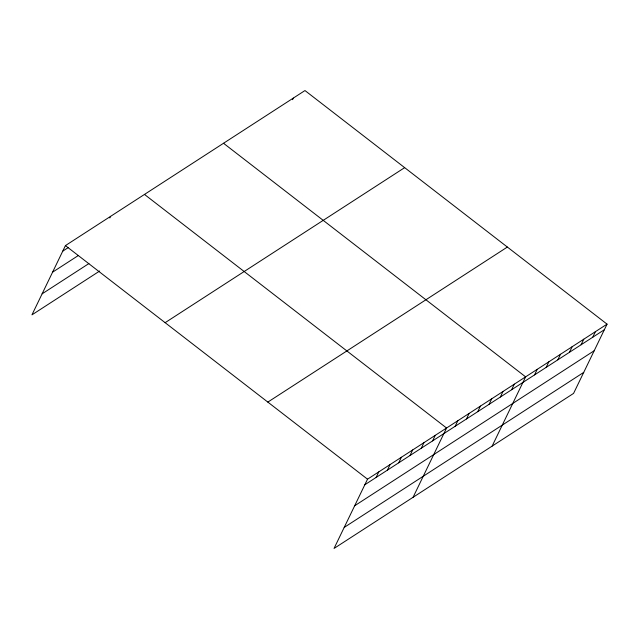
<?xml version="1.0" encoding="UTF-8"?>
<svg xmlns="http://www.w3.org/2000/svg" width="639" height="639" viewBox="0 0 639 639"><rect width="100%" height="100%" fill="white"/><g stroke="black" fill="none" stroke-linecap="round" stroke-linejoin="round"><path stroke-width="0.96" d="M607.05 324.141L367.521 479.178L334.037 548.446L573.566 393.408L607.05 324.141L304.963 90.554L65.434 245.592L31.95 314.859L99.7 271.008M109.836 217.947L110.603 216.357M292.558 99.676L293.333 98.086M376.115 477.437L378.815 471.87M387.41 470.128L390.102 464.561M398.704 462.82L401.396 457.252M409.99 455.511L412.69 449.944M421.285 448.203L423.976 442.635M432.579 440.894L435.271 435.327M413.082 497.278L446.565 428.018L144.478 194.432M455.16 426.277L457.859 420.71M466.454 418.968L469.146 413.401M477.748 411.66L480.44 406.084M489.043 404.351L491.734 398.776M500.329 397.043L503.029 391.467M511.623 389.734L514.315 384.159M492.126 446.118L525.609 376.85L223.522 143.272M534.547 374.893L537.247 369.326M546.185 367.361L548.877 361.794M557.815 359.837L560.515 354.262M569.453 352.305L572.145 346.729M581.091 344.772L583.782 339.197M592.72 337.24L595.412 331.673M62.742 251.167L68.389 247.509M52.582 272.182L78.389 255.48M42.11 293.844L88.893 263.564M165.126 322.679L404.655 167.642M267.829 402.099L507.366 247.053M364.829 484.753L604.358 329.716M354.661 505.769L594.198 350.731M344.197 527.423L583.726 372.385M65.434 245.592L367.521 479.178"/></g></svg>
